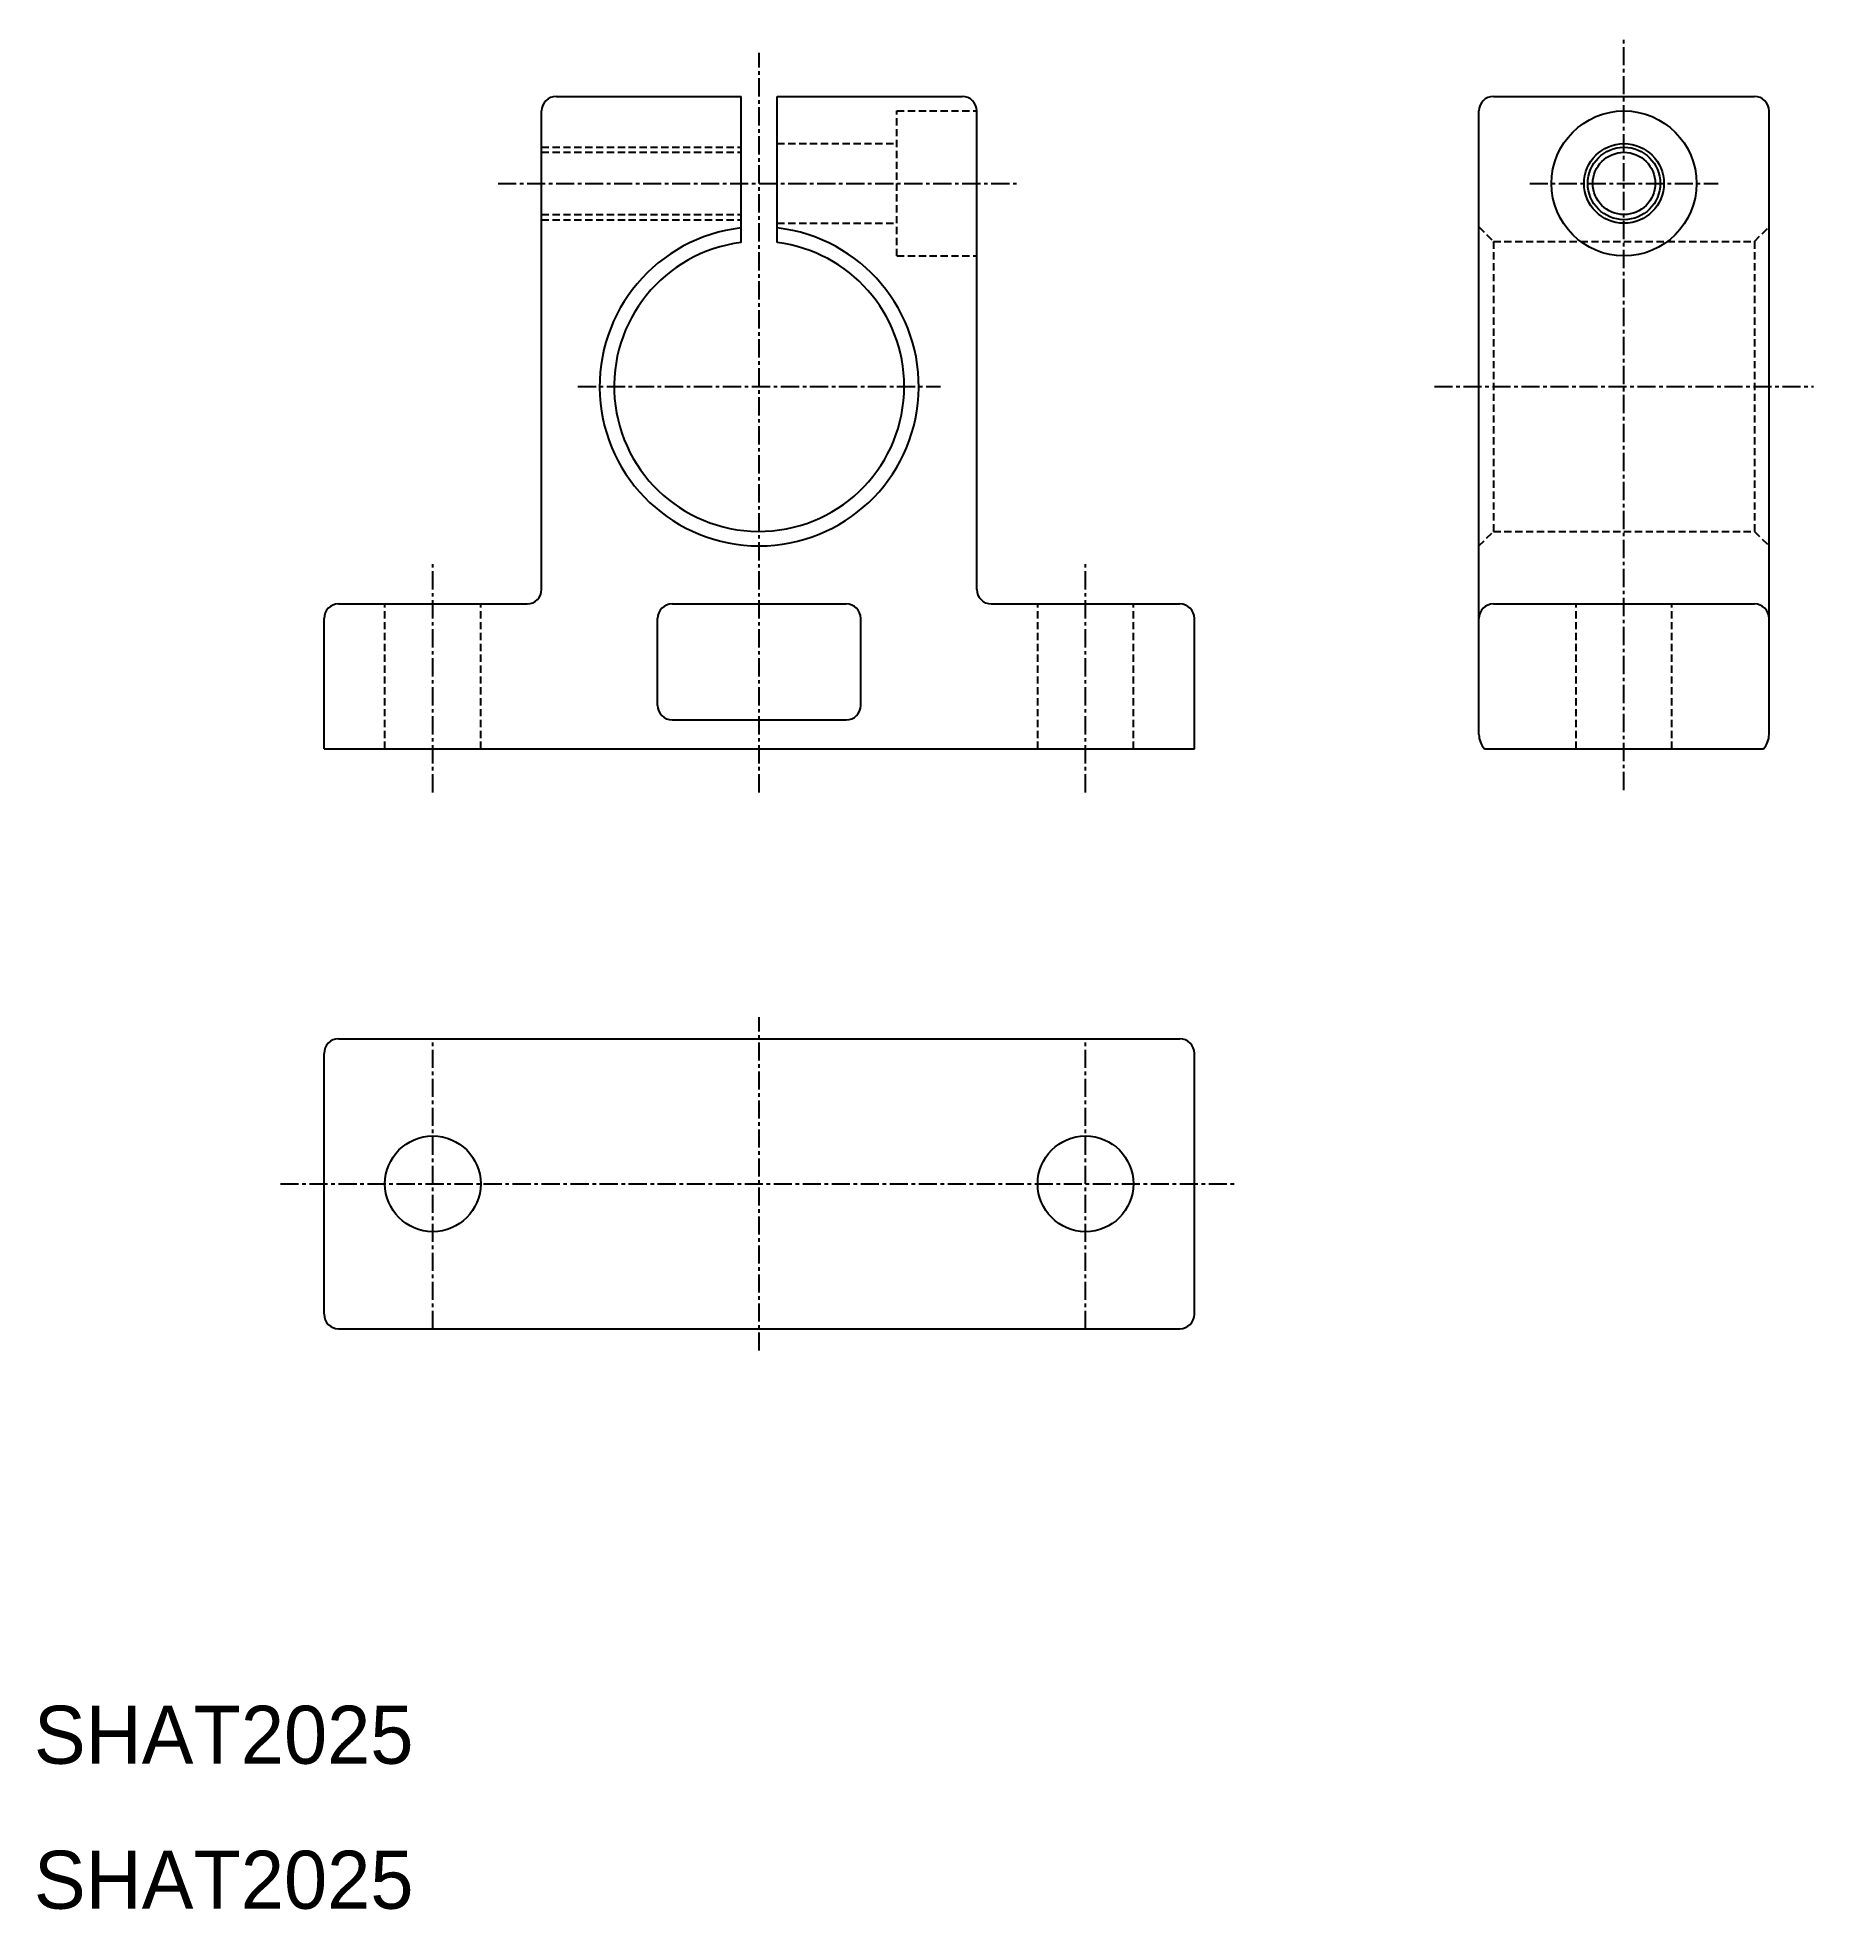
# Model space of a CAD drawing. Extents: x 10 to 133, y 10 to 139.
import ezdxf

# ---------------------------------------------------------------- set-up
doc = ezdxf.new("R2010")
doc.units = 0
doc.linetypes.add('CENTER', pattern=[2, 1.25, -0.25, 0.25, -0.25])
doc.linetypes.add('DASHED', pattern=[0.75, 0.5, -0.25])
doc.layers.get('0').update_dxf_attribs({"linetype": 'CONTINUOUS'})
doc.layers.add('CENTER', color=1, linetype='CENTER')

msp = doc.modelspace()

# ---------------------------------------------------------------- linework, layer by layer
at = {"color": 7, "linetype": 'CONTINUOUS'}
for p, q in [((46, 135), (58.75, 135)), ((58.75, 124.92), (58.75, 135)), ((61.25, 135), (74, 135)), ((61.25, 124.92), (61.25, 135)), ((110.62, 135), (128.62, 135)), ((45, 101), (45, 134)), ((75, 101), (75, 134)), ((109.62, 91), (109.62, 134)), ((129.62, 91), (129.62, 134)), ((31, 100), (44, 100)), ((54, 100), (66, 100)), ((76, 100), (89, 100)), ((110.62, 100), (128.62, 100)), ((30, 90), (30, 99)), ((53, 93), (53, 99)), ((67, 93), (67, 99)), ((90, 90), (90, 99)), ((54, 92), (66, 92)), ((30, 90), (90, 90)), ((110, 90), (129.24, 90)), ((31, 70), (89, 70)), ((30, 51), (30, 69)), ((90, 51), (90, 69)), ((31, 50), (89, 50))]:
    msp.add_line(p, q, dxfattribs=at)
at = {"color": 3, "linetype": 'DASHED'}
for p, q in [((69.5, 124), (69.5, 134)), ((69.5, 134), (75, 134)), ((61.25, 131.75), (69.5, 131.75)), ((45, 131.5), (58.75, 131.5)), ((45, 131.15), (58.75, 131.15)), ((45, 126.85), (58.75, 126.85)), ((45, 126.5), (58.75, 126.5)), ((61.25, 126.25), (69.5, 126.25)), ((109.62, 126), (110.62, 125)), ((128.62, 125), (129.62, 126)), ((69.5, 124), (75, 124)), ((110.62, 125), (128.62, 125)), ((110.62, 125), (110.62, 105)), ((128.62, 125), (128.62, 105)), ((109.62, 104), (110.62, 105)), ((110.62, 105), (128.62, 105)), ((128.62, 105), (129.62, 104)), ((34.2, 90), (34.2, 100)), ((40.8, 90), (40.8, 100)), ((79.2, 90), (79.2, 100)), ((85.8, 90), (85.8, 100)), ((116.32, 90), (116.32, 100)), ((122.92, 90), (122.92, 100))]:
    msp.add_line(p, q, dxfattribs=at)
at = {"color": 7, "linetype": 'CONTINUOUS'}
for centre, radius in [((119.62, 129), 5), ((119.62, 129), 2.75), ((119.62, 129), 2.5), ((119.62, 129), 2.15), ((37.5, 60), 3.3), ((82.5, 60), 3.3)]:
    msp.add_circle(centre, radius, dxfattribs=at)
for centre, radius, start, end in [((46, 134), 1, 90, 180), ((74, 134), 1, 0, 90), ((110.62, 134), 1, 90, 180), ((128.62, 134), 1, 0, 90), ((60, 115), 11, 96.525, 83.475), ((60, 115), 10, 97.1808, 0), ((60, 115), 10, 0, 82.8192), ((44, 101), 1, 270, 0), ((76, 101), 1, 180, 270), ((31, 99), 1, 90, 180), ((54, 99), 1, 90, 180), ((66, 99), 1, 0, 90), ((89, 99), 1, 0, 90), ((110.62, 99), 1, 90, 180), ((128.62, 99), 1, 0, 90), ((54, 93), 1, 180, 270), ((66, 93), 1, 270, 0), ((111.12, 91), 1.5, 180, 221.8103), ((128.12, 91), 1.5, 318.1897, 0), ((31, 69), 1, 90, 180), ((89, 69), 1, 0, 90), ((31, 51), 1, 180, 270), ((89, 51), 1, 270, 0)]:
    msp.add_arc(centre, radius, start, end, dxfattribs=at)
at = {"layer": 'CENTER', "color": 1, "linetype": 'CENTER'}
for p, q in [((119.62, 87.16), (119.62, 139.07)), ((60, 87), (60, 138)), ((42, 129), (78, 129)), ((113.12, 129), (126.12, 129)), ((47.5, 115), (72.5, 115)), ((106.55, 115), (132.69, 115)), ((37.5, 87), (37.5, 103)), ((82.5, 87), (82.5, 103)), ((60, 48.5), (60, 71.5)), ((37.5, 50), (37.5, 70)), ((82.5, 50), (82.5, 70)), ((27, 60), (93, 60))]:
    msp.add_line(p, q, dxfattribs=at)

# ---------------------------------------------------------------- texts
at = {"color": 7, "linetype": 'CONTINUOUS'}
for p in [(10, 20), (10, 10)]:
    msp.add_text('SHAT2025', height=4, dxfattribs=at).set_placement(p)

doc.saveas('drawing.dxf')
